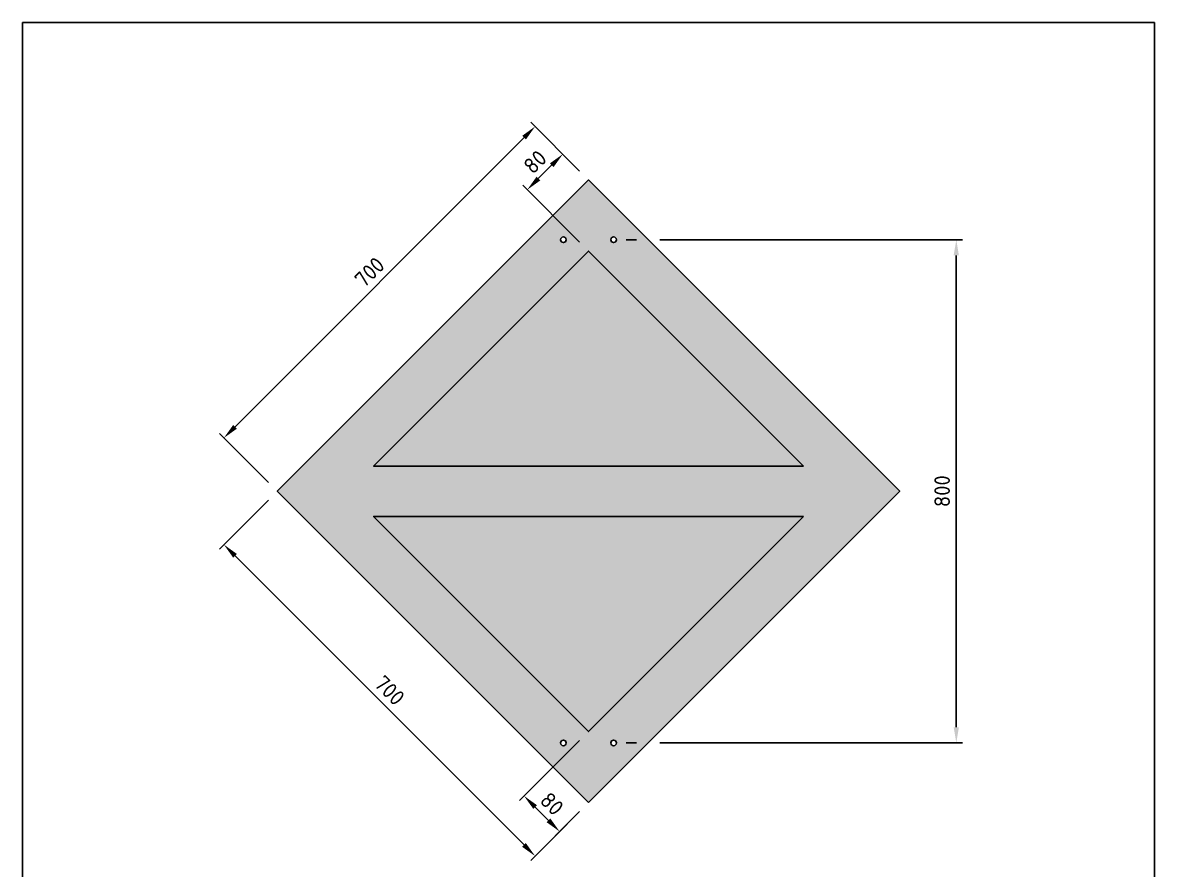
# Model space of a CAD drawing. Header units: millimetres. Extents: x 0 to 1800, y 0 to 2770.
# Drawn here: x 0 to 1800, y 1424 to 2770 of the extents above; entities that cross this region are included whole.
import ezdxf

# ---------------------------------------------------------------- set-up
doc = ezdxf.new("R2010")
doc.units = ezdxf.units.MM
for name, color, linetype in [('DIM-ISO_1-10', 4, 'Continuous'), ('RAMME', 7, 'Continuous'), ('Skilt', 7, 'Continuous'), ('Skilt-kontur', 4, 'Continuous'), ('Skravur-Sort', 250, 'Continuous')]:
    doc.layers.add(name, color=color, linetype=linetype)
doc.layers.add('Skravur-Gul', color=7, linetype='Continuous', true_color=0xffcc1f)
doc.styles.add('ISO25', font='ISO3098', dxfattribs={"oblique": 0.9})
doc.dimstyles.new('DIM-ISO_1-10', dxfattribs={"dimscale": 10, "dimtxt": 2.5, "dimasz": 2.5, "dimexe": 1, "dimexo": 2, "dimgap": 1, "dimtad": 1, "dimdec": 0, "dimdsep": 46, "dimtxsty": 'ISO25', "dimcen": 0, "dimclrd": 256, "dimclre": 256, "dimclrt": 2, "dimadec": 0, "dimazin": 0, "dimtp": 0.1, "dimtm": 0.1, "dimtfac": 0.71, "dimtdec": 0, "dimtmove": 0, "dimatfit": 3, "dimfxl": 1, "dimtzin": 0, "dimarcsym": 0})

# ---------------------------------------------------------------- blocks, each defined once
blk = doc.blocks.new('*D12')
at = {"layer": 'Defpoints', "color": 0, "transparency": 16777216}
for p in [(815.1, 2604.9), (900, 2520), (405, 2025)]:
    blk.add_point(p, dxfattribs=at)
at = {"layer": 'DIM-ISO_1-10', "lineweight": -2, "transparency": 16777216}
for p, q in [((885.9, 2534.1), (808.1, 2611.9)), ((337.9, 2127.6), (797.5, 2587.2)), ((390.9, 2039.2), (313.1, 2116.9))]:
    blk.add_line(p, q, dxfattribs=at)
at = {"layer": 'DIM-ISO_1-10', "transparency": 16777216}
for points in [[(794.5, 2590.1), (800.4, 2584.2), (815.1, 2604.9)], [(334.9, 2130.5), (340.8, 2124.6), (320.2, 2109.9)]]:
    blk.add_solid(points, dxfattribs=at)
at = {"layer": 'DIM-ISO_1-10', "color": 2, "transparency": 16777216, "insert": (551.7, 2373.3), "char_height": 25, "attachment_point": 5, "rotation": 45, "style": 'ISO25'}
blk.add_mtext('700', dxfattribs=at)
blk = doc.blocks.new('*D13')
at = {"layer": 'Defpoints', "color": 0, "transparency": 16777216}
for p in [(405, 2025), (900, 1530.1), (815.1, 1445.2)]:
    blk.add_point(p, dxfattribs=at)
at = {"layer": 'DIM-ISO_1-10', "lineweight": -2, "transparency": 16777216}
for p, q in [((390.9, 2010.9), (313.1, 1933.1)), ((337.9, 1922.5), (797.5, 1462.9)), ((885.9, 1515.9), (808.1, 1438.1))]:
    blk.add_line(p, q, dxfattribs=at)
at = {"layer": 'DIM-ISO_1-10', "transparency": 16777216}
for points in [[(340.8, 1925.4), (334.9, 1919.5), (320.2, 1940.2)], [(800.4, 1465.8), (794.5, 1459.9), (815.1, 1445.2)]]:
    blk.add_solid(points, dxfattribs=at)
at = {"layer": 'DIM-ISO_1-10', "color": 2, "transparency": 16777216, "insert": (583.6, 1708.6), "char_height": 25, "attachment_point": 5, "rotation": 315, "style": 'ISO25'}
blk.add_mtext('700', dxfattribs=at)
blk = doc.blocks.new('*D14')
at = {"layer": 'Defpoints', "color": 0, "transparency": 16777216}
for p in [(940, 2425), (940, 1625), (1485, 1625)]:
    blk.add_point(p, dxfattribs=at)
at = {"layer": 'DIM-ISO_1-10', "lineweight": -2, "transparency": 16777216}
for p, q in [((960, 2425), (976.2, 2425)), ((1013.7, 2425), (1495, 2425)), ((1485, 2400), (1485, 1650)), ((960, 1625), (976.2, 1625)), ((1013.7, 1625), (1495, 1625))]:
    blk.add_line(p, q, dxfattribs=at)
at = {"layer": 'DIM-ISO_1-10', "transparency": 16777216}
for points in [[(1480.8, 2400), (1489.1, 2400), (1485, 2425)], [(1480.8, 1650), (1489.1, 1650), (1485, 1625)]]:
    blk.add_solid(points, dxfattribs=at)
at = {"layer": 'DIM-ISO_1-10', "color": 2, "transparency": 16777216, "insert": (1462.5, 2025), "char_height": 25, "attachment_point": 5, "rotation": 90, "style": 'ISO25'}
blk.add_mtext('800', dxfattribs=at)
blk = doc.blocks.new('*D17')
at = {"layer": 'Defpoints', "color": 0, "transparency": 16777216}
for p in [(900, 2520), (802.5, 2504.3), (900, 2406.9)]:
    blk.add_point(p, dxfattribs=at)
at = {"layer": 'DIM-ISO_1-10', "lineweight": -2, "transparency": 16777216}
for p, q in [((885.9, 2534.1), (852, 2568)), ((841.4, 2543.2), (820.2, 2522)), ((885.9, 2421), (795.5, 2511.4))]:
    blk.add_line(p, q, dxfattribs=at)
at = {"layer": 'DIM-ISO_1-10', "transparency": 16777216}
for points in [[(838.5, 2546.2), (844.4, 2540.3), (859.1, 2560.9)], [(817.3, 2525), (823.2, 2519.1), (802.5, 2504.3)]]:
    blk.add_solid(points, dxfattribs=at)
at = {"layer": 'DIM-ISO_1-10', "color": 2, "transparency": 16777216, "insert": (814.9, 2548.5), "char_height": 25, "attachment_point": 5, "rotation": 45, "style": 'ISO25'}
blk.add_mtext('80', dxfattribs=at)
blk = doc.blocks.new('*D18')
at = {"layer": 'Defpoints', "color": 0, "transparency": 16777216}
for p in [(900, 1643.2), (797.5, 1540.7), (900, 1530.1)]:
    blk.add_point(p, dxfattribs=at)
at = {"layer": 'DIM-ISO_1-10', "lineweight": -2, "transparency": 16777216}
for p, q in [((885.9, 1629), (790.5, 1533.7)), ((836.4, 1501.8), (815.2, 1523.1)), ((885.9, 1515.9), (847, 1477.1))]:
    blk.add_line(p, q, dxfattribs=at)
at = {"layer": 'DIM-ISO_1-10', "transparency": 16777216}
for points in [[(818.2, 1526), (812.3, 1520.1), (797.5, 1540.7)], [(839.4, 1504.8), (833.5, 1498.9), (854.1, 1484.2)]]:
    blk.add_solid(points, dxfattribs=at)
at = {"layer": 'DIM-ISO_1-10', "color": 2, "transparency": 16777216, "insert": (841.7, 1528.4), "char_height": 25, "attachment_point": 5, "rotation": 315, "style": 'ISO25'}
blk.add_mtext('80', dxfattribs=at)

msp = doc.modelspace()

# ---------------------------------------------------------------- hatches: boundary and pattern name
at = {"layer": 'Skravur-Gul'}
h = msp.add_hatch(color=256, dxfattribs=at)
h.dxf.hatch_style = 1
h.paths.add_polyline_path([(1241.8, 2065), (558.2, 2065), (900, 2406.9)])
h.paths.add_polyline_path([(1241.8, 1985), (558.2, 1985), (900, 1643.2)])
at = {"layer": 'Skravur-Sort'}
h = msp.add_hatch(color=256, dxfattribs=at)
h.dxf.hatch_style = 1
h.paths.add_polyline_path([(405, 2025), (900, 1530.1), (1395, 2025), (900, 2520)])
h.paths.add_polyline_path([(558.2, 2065), (900, 2406.9), (1241.8, 2065)], flags=16)
h.paths.add_polyline_path([(558.2, 1985), (1241.8, 1985), (900, 1643.2)], flags=16)
h.paths.add_polyline_path([(855.5, 2425, -1), (864.5, 2425, -1)], flags=16)
h.paths.add_polyline_path([(864.5, 1625, -1), (855.5, 1625, -1)], flags=16)
h.paths.add_polyline_path([(935.5, 2425, -1), (944.5, 2425, -1)], flags=16)
h.paths.add_polyline_path([(944.5, 1625, -1), (935.5, 1625, -1)], flags=16)

# ---------------------------------------------------------------- linework, layer by layer
at = {"layer": 'RAMME'}
msp.add_lwpolyline([(0, 0), (1800, 0), (1800, 2770), (0, 2770)], close=True, dxfattribs=at)
at = {"layer": 'Skilt'}
msp.add_lwpolyline([(900, 1530.1), (1395, 2025), (900, 2520), (405, 2025)], close=True, dxfattribs=at)
at = {"layer": 'Skilt-kontur'}
for points in [[(1241.8, 2065), (558.2, 2065), (900, 2406.9)], [(1241.8, 1985), (558.2, 1985), (900, 1643.2)]]:
    msp.add_lwpolyline(points, close=True, dxfattribs=at)
for centre in [(860, 2425), (940, 2425), (860, 1625), (940, 1625)]:
    msp.add_circle(centre, 4.5, dxfattribs=at)

# ---------------------------------------------------------------- dimensions: what is measured, and where the dimension line sits
at = {"layer": 'DIM-ISO_1-10'}
for p2, distance, picture, middle in [((900, 2520), 120, '*D12', (551.7, 2373.3)), ((900, 1530.1), -120, '*D13', (583.6, 1708.6))]:
    dim = msp.add_aligned_dim(p1=(405, 2025), p2=p2, distance=distance, dimstyle='DIM-ISO_1-10', dxfattribs=at)
    dim.commit()
    dim.dimension.update_dxf_attribs({"geometry": picture, "text_midpoint": middle})
for base, p1, p2, angle, picture, middle in [((802.5, 2504.3), (900, 2520), (900, 2406.9), 45, '*D17', (814.9, 2548.5)), ((1485, 1625), (940, 2425), (940, 1625), 90, '*D14', (1462.5, 2025)), ((797.5, 1540.7), (900, 1530.1), (900, 1643.2), 135, '*D18', (841.7, 1528.4))]:
    dim = msp.add_linear_dim(base=base, p1=p1, p2=p2, angle=angle, dimstyle='DIM-ISO_1-10', dxfattribs=at)
    dim.commit()
    dim.dimension.update_dxf_attribs({"geometry": picture, "text_midpoint": middle})

doc.saveas('drawing.dxf')
